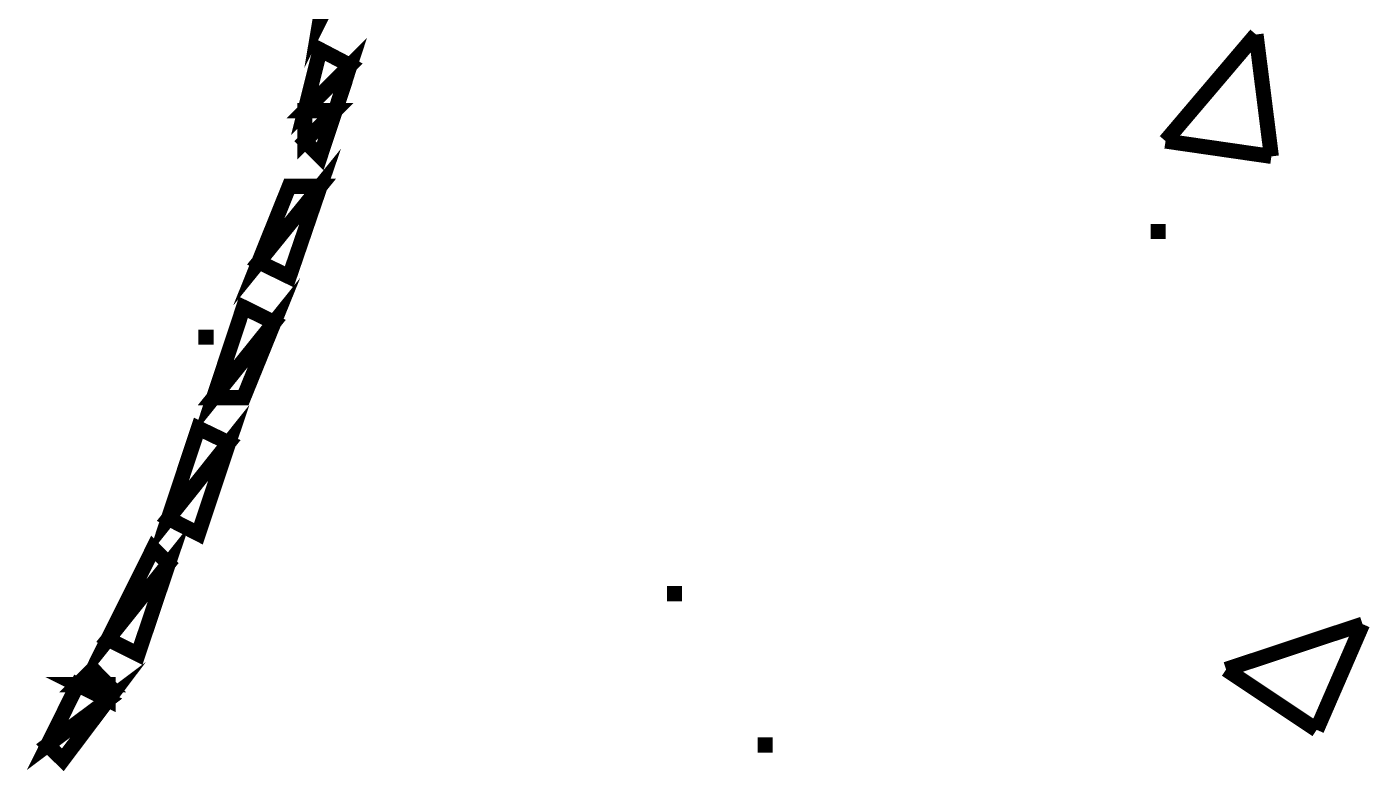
# Model space of a CAD drawing. Header units: metres. Extents: x 3290 to 4536, y 1562 to 1983.
# Drawn here: x 4036.276 to 4038.317, y 1637.904 to 1639.034 of the extents above; entities that cross this region are included whole.
import ezdxf

# ---------------------------------------------------------------- set-up
doc = ezdxf.new("R2010")
doc.units = ezdxf.units.M
doc.layers.add('C00-00-00-BLACK', color=7, linetype='Continuous')
doc.layers.add('C00-FF-00', color=3, linetype='Continuous')

msp = doc.modelspace()

# ---------------------------------------------------------------- linework, layer by layer
at = {"layer": 'C00-00-00-BLACK', "const_width": 0.0229}
for points in [[(4038.0062, 1638.8606), (4038.1438, 1639.0224)], [(4038.1671, 1638.8373), (4038.1438, 1639.0224)], [(4038.0062, 1638.8606), (4038.1671, 1638.8373)], [(4037.9835, 1638.7233), (4038.0062, 1638.7233)], [(4036.5362, 1638.5628), (4036.5593, 1638.5628)], [(4037.2483, 1638.1732), (4037.2714, 1638.1732)], [(4038.0983, 1638.0582), (4038.3057, 1638.127)], [(4038.2359, 1637.9665), (4038.3057, 1638.127)], [(4038.0983, 1638.0582), (4038.2359, 1637.9665)], [(4037.3862, 1637.9434), (4037.4093, 1637.9434)]]:
    msp.add_lwpolyline(points, dxfattribs=at)
at = {"layer": 'C00-FF-00', "const_width": 0.0229}
for points in [[(4036.7213, 1639.0455), (4036.7899, 1639.1829), (4036.7444, 1639.1829), (4036.7213, 1639.0455)], [(4036.7444, 1638.9068), (4036.6982, 1638.9068), (4036.7668, 1638.9755), (4036.7444, 1638.9068)], [(4036.6982, 1638.9068), (4036.7668, 1638.9755), (4036.7213, 1638.9993), (4036.6982, 1638.9068)], [(4036.7213, 1638.8373), (4036.6982, 1638.8606), (4036.7444, 1638.9068), (4036.7213, 1638.8373)], [(4036.6982, 1638.8606), (4036.7444, 1638.9068), (4036.6982, 1638.9068), (4036.6982, 1638.8606)], [(4036.6743, 1638.6545), (4036.6281, 1638.677), (4036.7213, 1638.7918), (4036.6743, 1638.6545)], [(4036.6281, 1638.677), (4036.7213, 1638.7918), (4036.6743, 1638.7918), (4036.6281, 1638.677)], [(4036.6048, 1638.4709), (4036.5593, 1638.4709), (4036.6512, 1638.5851), (4036.6048, 1638.4709)], [(4036.5593, 1638.4709), (4036.6512, 1638.5851), (4036.6048, 1638.6082), (4036.5593, 1638.4709)], [(4036.5362, 1638.2642), (4036.4907, 1638.2875), (4036.5824, 1638.4023), (4036.5362, 1638.2642)], [(4036.4907, 1638.2875), (4036.5824, 1638.4023), (4036.5362, 1638.4246), (4036.4907, 1638.2875)], [(4036.4445, 1638.0813), (4036.3988, 1638.1039), (4036.4907, 1638.2187), (4036.4445, 1638.0813)], [(4036.3988, 1638.1039), (4036.4907, 1638.2187), (4036.4676, 1638.2418), (4036.3988, 1638.1039)], [(4036.3526, 1638.0351), (4036.3988, 1638.0351), (4036.3757, 1638.0582), (4036.3526, 1638.0351)], [(4036.3071, 1637.9434), (4036.3988, 1638.012), (4036.3526, 1638.0351), (4036.3071, 1637.9434)], [(4036.3302, 1637.921), (4036.3071, 1637.9434), (4036.3988, 1638.012), (4036.3302, 1637.921)], [(4036.3988, 1638.012), (4036.3526, 1638.0351), (4036.3988, 1638.0351), (4036.3988, 1638.012)]]:
    msp.add_lwpolyline(points, close=True, dxfattribs=at)
at = {"layer": 'C00-FF-00'}
for points in [[(4036.6982, 1638.9068), (4036.7668, 1638.9755), (4036.7213, 1638.9993), (4036.6982, 1638.9068)], [(4036.7444, 1638.9068), (4036.6982, 1638.9068), (4036.7668, 1638.9755), (4036.7444, 1638.9068)], [(4036.7213, 1638.8373), (4036.6982, 1638.8606), (4036.7444, 1638.9068), (4036.7213, 1638.8373)], [(4036.6982, 1638.8606), (4036.7444, 1638.9068), (4036.6982, 1638.9068), (4036.6982, 1638.8606)], [(4036.6743, 1638.6545), (4036.6281, 1638.677), (4036.7213, 1638.7918), (4036.6743, 1638.6545)], [(4036.6281, 1638.677), (4036.7213, 1638.7918), (4036.6743, 1638.7918), (4036.6281, 1638.677)], [(4036.5593, 1638.4709), (4036.6512, 1638.5851), (4036.6048, 1638.6082), (4036.5593, 1638.4709)], [(4036.6048, 1638.4709), (4036.5593, 1638.4709), (4036.6512, 1638.5851), (4036.6048, 1638.4709)], [(4036.4907, 1638.2875), (4036.5824, 1638.4023), (4036.5362, 1638.4246), (4036.4907, 1638.2875)], [(4036.5362, 1638.2642), (4036.4907, 1638.2875), (4036.5824, 1638.4023), (4036.5362, 1638.2642)], [(4036.3988, 1638.1039), (4036.4907, 1638.2187), (4036.4676, 1638.2418), (4036.3988, 1638.1039)], [(4036.4445, 1638.0813), (4036.3988, 1638.1039), (4036.4907, 1638.2187), (4036.4445, 1638.0813)], [(4036.3526, 1638.0351), (4036.3988, 1638.0351), (4036.3757, 1638.0582), (4036.3526, 1638.0351)], [(4036.3071, 1637.9434), (4036.3988, 1638.012), (4036.3526, 1638.0351), (4036.3071, 1637.9434)], [(4036.3988, 1638.012), (4036.3526, 1638.0351), (4036.3988, 1638.0351), (4036.3988, 1638.012)], [(4036.3302, 1637.921), (4036.3071, 1637.9434), (4036.3988, 1638.012), (4036.3302, 1637.921)]]:
    msp.add_lwpolyline(points, close=True, dxfattribs=at)

doc.saveas('drawing.dxf')
